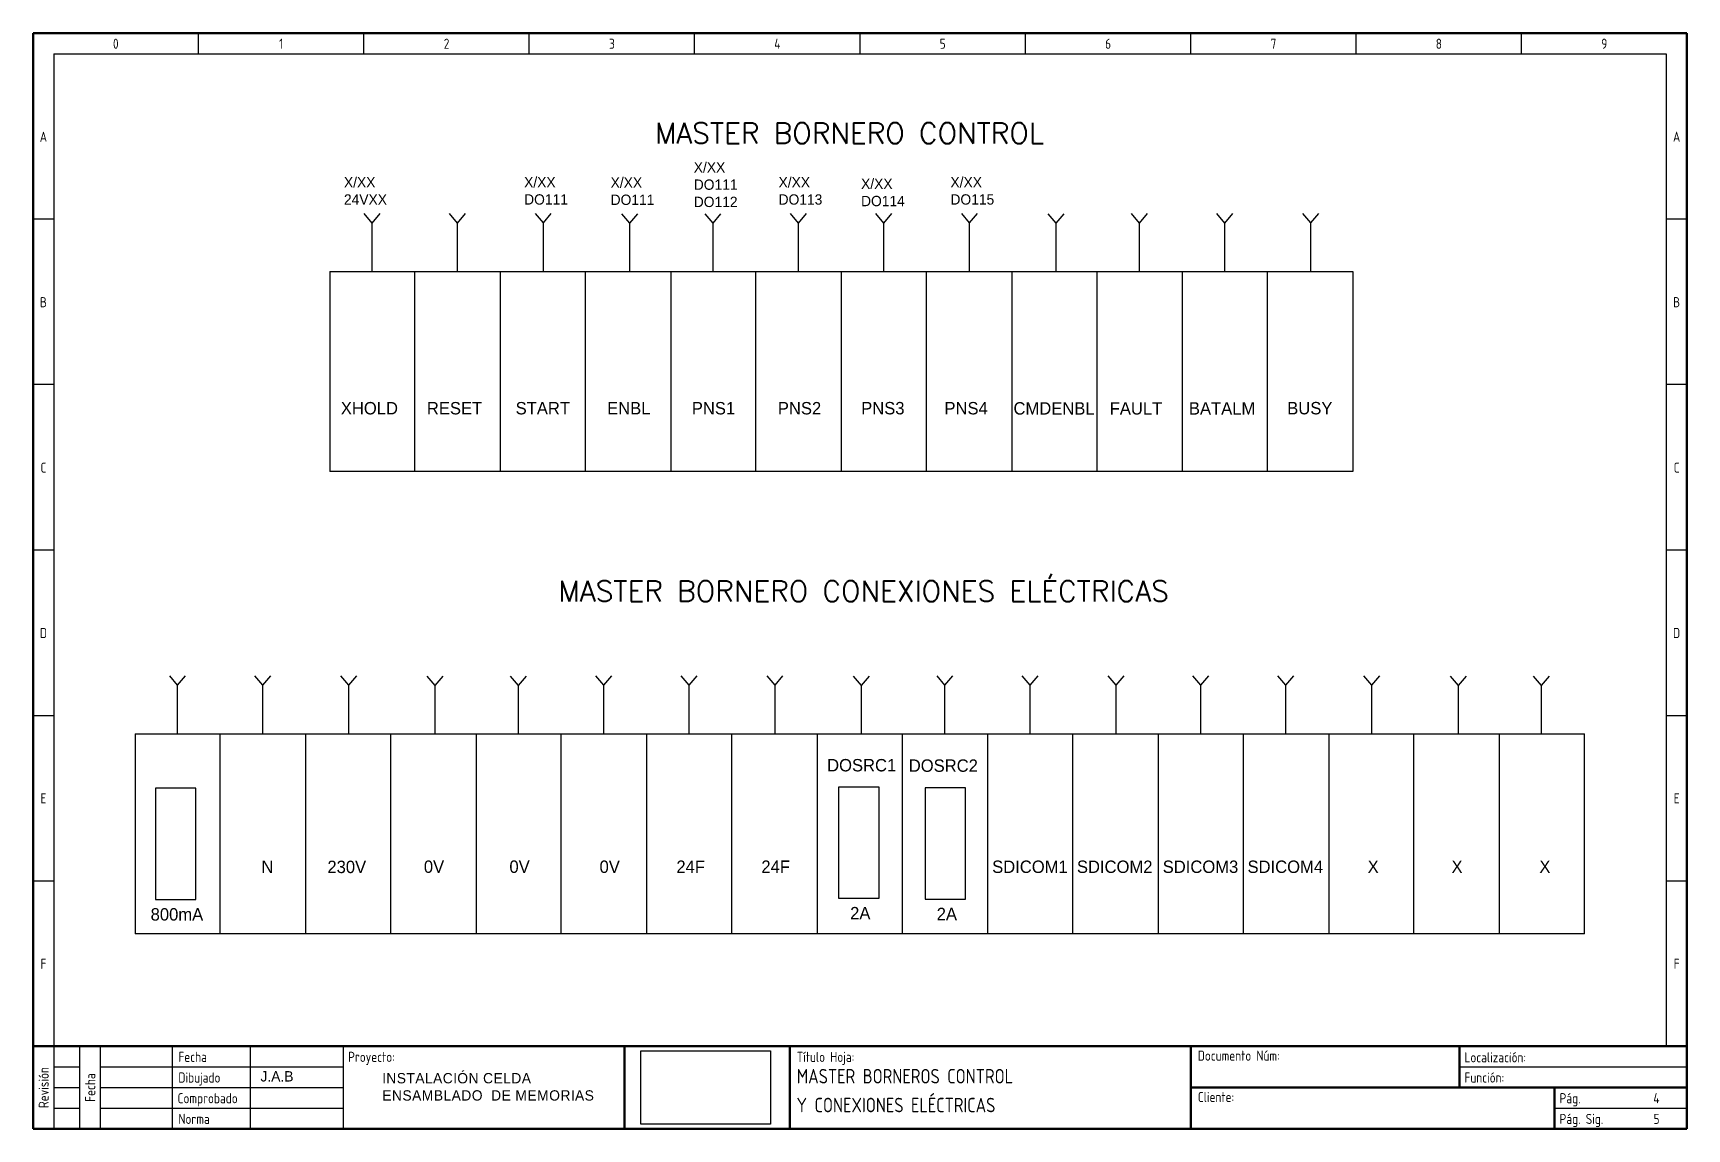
# Model space of a CAD drawing. Header units: millimetres. Extents: x 0 to 400, y 0 to 265.
import ezdxf
from ezdxf.enums import TextEntityAlignment as Align

# ---------------------------------------------------------------- set-up
doc = ezdxf.new("R2010")
doc.units = ezdxf.units.MM
doc.linetypes.add('Caddy_Solid', pattern=[0])
doc.layers.add('Caddy_1', color=7, linetype='Continuous', lineweight=25)
doc.styles.add('Caddy_Vectorfont1p', font='isocp___.ttf', dxfattribs={"width": 0.9})
doc.styles.add('LABEL', font='simplex.shx')
picture_1 = doc.add_image_def('image1.jpg', size_in_pixel=(592, 334))

# ---------------------------------------------------------------- blocks, each defined once
blk = doc.blocks.new('Blk3')
at = {"layer": 'Caddy_1', "linetype": 'Caddy_Solid', "lineweight": 50}
for p, q in [((10, 30), (410, 30)), ((153, 30), (153, 10)), ((193, 30), (193, 10)), ((290, 30), (290, 10)), ((355, 20), (355, 30)), ((290, 20), (410, 20)), ((378, 10), (378, 20)), ((410, 10), (10, 10))]:
    blk.add_line(p, q, dxfattribs=at)
at = {"layer": 'Caddy_1', "linetype": 'Caddy_Solid', "lineweight": 25}
for p, q in [((10, 30), (15, 30)), ((15, 30), (15, 10)), ((21.25, 30), (21.25, 10)), ((26.25, 30), (26.25, 10)), ((43.75, 10), (43.75, 30)), ((62.5, 30), (62.5, 10)), ((85, 30), (85, 10)), ((15, 25), (21.25, 25)), ((26.25, 25), (85, 25)), ((355, 25), (410, 25)), ((15, 20), (21.25, 20)), ((26.25, 20), (85, 20)), ((15, 15), (21.25, 15)), ((26.25, 15), (85, 15)), ((378, 15), (410, 15))]:
    blk.add_line(p, q, dxfattribs=at)
at = {"layer": 'Caddy_1', "lineweight": 25, "style": 'Caddy_Vectorfont1p', "width": 0.9}
for s, p in [('Fecha', (45.15, 26.2)), ('Proyecto:', (86.2, 26.2)), ('Título Hoja:', (194.7, 26.2)), ('Documento Núm:', (291.7, 26.5)), ('Localización:', (356.2, 26.1)), ('Dibujado', (45.15, 21.2)), ('Función:', (356.2, 21.2)), ('Comprobado', (44.94, 16.2)), ('Cliente:', (291.7, 16.5)), ('Pág.', (379.2, 16.2)), ('Norma', (45.15, 11.2)), ('Pág. Sig.', (379.2, 11.2))]:
    blk.add_text(s, height=2.45, dxfattribs=at).set_placement(p)
for s, p in [('Revisión', (13.8, 20)), ('Fecha', (25.05, 20))]:
    blk.add_text(s, height=2.45, rotation=90, dxfattribs=at).set_placement(p, align=Align.CENTER)
blk = doc.blocks.new('Blk4')
at = {"layer": 'Caddy_1', "linetype": 'Caddy_Solid', "lineweight": 50}
for p, q in [((10, 10), (10, 275)), ((10, 275), (410, 275)), ((410, 275), (410, 10))]:
    blk.add_line(p, q, dxfattribs=at)
at = {"layer": 'Caddy_1', "linetype": 'Caddy_Solid', "lineweight": 25}
for p, q in [((50, 270), (50, 275)), ((90, 270), (90, 275)), ((130, 270), (130, 275)), ((170, 270), (170, 275)), ((210, 270), (210, 275)), ((250, 270), (250, 275)), ((290, 270), (290, 275)), ((330, 270), (330, 275)), ((370, 270), (370, 275)), ((15, 270), (15, 30)), ((15, 270), (405, 270)), ((405, 270), (405, 30)), ((15, 230), (10, 230)), ((410, 230), (405, 230)), ((15, 190), (10, 190)), ((410, 190), (405, 190)), ((15, 150), (10, 150)), ((410, 150), (405, 150)), ((10, 110), (15, 110)), ((405, 110), (410, 110)), ((10, 70), (15, 70)), ((405, 70), (410, 70))]:
    blk.add_line(p, q, dxfattribs=at)
at = {"layer": 'Caddy_1', "lineweight": 25, "style": 'Caddy_Vectorfont1p', "width": 0.9}
for s, p in [('0', (30, 271.2)), ('1', (70, 271.2)), ('2', (110, 271.2)), ('3', (150, 271.2)), ('4', (190, 271.2)), ('5', (230, 271.2)), ('6', (270, 271.2)), ('7', (310, 271.2)), ('8', (350, 271.2)), ('9', (390, 271.2)), ('A', (12.5, 248.7)), ('A', (407.5, 248.7)), ('B', (12.5, 208.7)), ('B', (407.5, 208.7)), ('C', (12.5, 168.7)), ('C', (407.5, 168.7)), ('D', (12.5, 128.7)), ('D', (407.5, 128.7)), ('E', (12.5, 88.7)), ('E', (407.5, 88.7)), ('F', (12.5, 48.7)), ('F', (407.5, 48.7))]:
    blk.add_text(s, height=2.45, dxfattribs=at).set_placement(p, align=Align.CENTER)

msp = doc.modelspace()

# ---------------------------------------------------------------- linework, layer by layer
for p, q in [((82.02, 218.99), (80.09, 221.27)), ((82.02, 218.99), (83.95, 221.27)), ((102.61, 218.99), (100.68, 221.27)), ((102.61, 218.99), (104.54, 221.27)), ((123.4, 219.01), (121.47, 221.3)), ((123.4, 219.01), (125.32, 221.3)), ((144.32, 218.93), (142.39, 221.21)), ((144.32, 218.93), (146.25, 221.21)), ((164.43, 218.96), (162.5, 221.25)), ((164.43, 218.96), (166.35, 221.25)), ((185.13, 218.99), (183.2, 221.27)), ((185.13, 218.99), (187.05, 221.27)), ((205.72, 218.99), (203.79, 221.27)), ((205.72, 218.99), (207.64, 221.27)), ((226.5, 219.02), (224.58, 221.3)), ((226.5, 219.02), (228.43, 221.3)), ((247.43, 218.93), (245.5, 221.22)), ((247.43, 218.93), (249.35, 221.22)), ((267.61, 218.99), (265.68, 221.27)), ((267.61, 218.99), (269.54, 221.27)), ((288.2, 218.99), (286.27, 221.27)), ((288.2, 218.99), (290.13, 221.27)), ((308.99, 219.02), (307.06, 221.3)), ((308.99, 219.02), (310.92, 221.3)), ((82.02, 207.27), (82.02, 218.99)), ((102.61, 207.26), (102.61, 218.99)), ((123.4, 207.27), (123.4, 219.01)), ((144.32, 207.27), (144.32, 218.93)), ((164.43, 207.27), (164.43, 218.96)), ((185.13, 207.27), (185.13, 218.99)), ((205.72, 207.27), (205.72, 218.99)), ((226.5, 207.27), (226.5, 219.02)), ((247.43, 207.27), (247.43, 218.93)), ((267.61, 207.27), (267.61, 218.99)), ((288.2, 207.27), (288.2, 218.99)), ((308.99, 207.27), (308.99, 219.02)), ((71.71, 207.27), (319.16, 207.27)), ((71.71, 207.27), (71.71, 158.88)), ((71.71, 207.27), (92.33, 207.27)), ((92.33, 158.88), (92.33, 207.27)), ((112.95, 207.27), (112.95, 158.88)), ((133.57, 158.88), (133.57, 207.27)), ((154.19, 207.27), (154.19, 158.88)), ((174.81, 158.88), (174.81, 207.27)), ((174.81, 207.27), (195.44, 207.27)), ((195.44, 207.27), (195.44, 158.88)), ((216.06, 158.88), (216.06, 207.27)), ((236.68, 207.27), (236.68, 158.88)), ((257.3, 158.88), (257.3, 207.27)), ((257.3, 207.27), (277.92, 207.27)), ((277.92, 207.27), (277.92, 158.88)), ((298.54, 158.88), (298.54, 207.27)), ((319.16, 207.27), (319.16, 158.88)), ((319.16, 158.88), (71.71, 158.88)), ((34.94, 107.21), (33.02, 109.49)), ((34.94, 107.21), (36.87, 109.49)), ((55.53, 107.21), (53.61, 109.49)), ((55.53, 107.21), (57.46, 109.49)), ((76.32, 107.23), (74.39, 109.51)), ((76.32, 107.23), (78.25, 109.51)), ((97.24, 107.15), (95.32, 109.43)), ((97.24, 107.15), (99.17, 109.43)), ((117.35, 107.18), (115.42, 109.46)), ((117.35, 107.18), (119.28, 109.46)), ((138.05, 107.21), (136.12, 109.49)), ((138.05, 107.21), (139.98, 109.49)), ((158.64, 107.21), (156.71, 109.49)), ((158.64, 107.21), (160.57, 109.49)), ((179.43, 107.23), (177.5, 109.52)), ((179.43, 107.23), (181.35, 109.52)), ((200.35, 107.15), (198.42, 109.43)), ((200.35, 107.15), (202.28, 109.43)), ((220.53, 107.21), (218.61, 109.49)), ((220.53, 107.21), (222.46, 109.49)), ((241.12, 107.21), (239.2, 109.49)), ((241.12, 107.21), (243.05, 109.49)), ((261.91, 107.23), (259.98, 109.52)), ((261.91, 107.23), (263.84, 109.52)), ((282.4, 107.21), (280.47, 109.49)), ((282.4, 107.21), (284.33, 109.49)), ((302.99, 107.21), (301.06, 109.49)), ((302.99, 107.21), (304.92, 109.49)), ((323.78, 107.23), (321.85, 109.51)), ((323.78, 107.23), (325.7, 109.51)), ((344.7, 107.15), (342.77, 109.43)), ((344.7, 107.15), (346.63, 109.43)), ((364.8, 107.18), (362.88, 109.46)), ((364.8, 107.18), (366.73, 109.46)), ((34.94, 95.48), (34.94, 107.21)), ((55.53, 95.48), (55.53, 107.21)), ((76.32, 95.48), (76.32, 107.23)), ((97.24, 95.48), (97.24, 107.15)), ((117.35, 95.48), (117.35, 107.18)), ((138.05, 95.49), (138.05, 107.21)), ((158.64, 95.48), (158.64, 107.21)), ((179.43, 95.49), (179.43, 107.23)), ((200.35, 95.49), (200.35, 107.15)), ((220.53, 95.49), (220.53, 107.21)), ((241.12, 95.48), (241.12, 107.21)), ((261.91, 95.49), (261.91, 107.23)), ((282.4, 95.48), (282.4, 107.21)), ((302.99, 95.48), (302.99, 107.21)), ((323.78, 95.48), (323.78, 107.23)), ((344.7, 95.48), (344.7, 107.15)), ((364.8, 95.48), (364.8, 107.18)), ((24.63, 95.48), (375.19, 95.48)), ((24.63, 95.48), (24.63, 47.1)), ((24.63, 95.48), (272.09, 95.48)), ((24.63, 95.48), (45.25, 95.48)), ((45.25, 47.1), (45.25, 95.48)), ((65.87, 95.48), (65.87, 47.1)), ((86.5, 47.1), (86.5, 95.48)), ((107.12, 95.48), (107.12, 47.1)), ((127.74, 95.49), (148.36, 95.49)), ((127.74, 47.1), (127.74, 95.48)), ((148.36, 95.48), (148.36, 47.1)), ((168.98, 47.1), (168.98, 95.48)), ((189.6, 95.48), (189.6, 47.1)), ((210.22, 95.49), (230.84, 95.49)), ((210.22, 47.1), (210.22, 95.48)), ((230.84, 95.48), (230.84, 47.1)), ((251.47, 47.1), (251.47, 95.48)), ((272.09, 95.48), (272.09, 47.1)), ((272.09, 95.48), (292.71, 95.48)), ((292.71, 47.1), (292.71, 95.48)), ((313.33, 95.48), (313.33, 47.1)), ((333.95, 47.1), (333.95, 95.48)), ((354.57, 95.48), (354.57, 47.1)), ((375.19, 47.1), (375.19, 95.48)), ((375.19, 47.1), (24.63, 47.1))]:
    msp.add_line(p, q)
for points in [[(29.57, 82.3), (29.57, 55.41), (39.37, 55.41), (39.37, 82.3)], [(194.79, 82.59), (194.79, 55.7), (204.59, 55.7), (204.59, 82.59)], [(215.73, 82.38), (215.73, 55.49), (225.53, 55.49), (225.53, 82.38)]]:
    msp.add_lwpolyline(points, close=True)

# ---------------------------------------------------------------- block references
at = {"layer": 'Caddy_1'}
for name in ['Blk4', 'Blk3']:
    msp.add_blockref(name, (-10.02, -10.07), dxfattribs=at)

# ---------------------------------------------------------------- texts
at = {"linetype": 'Continuous', "char_height": 5, "attachment_point": 1, "style": 'LABEL'}
for s, insert, width in [('{MASTER BORNERO CONTROL}', (150.39, 243.21), 137.7306), ('{MASTER BORNERO CONEXIONES ELÉCTRICAS}', (127.03, 132.51), 186.275)]:
    msp.add_mtext(s, dxfattribs=dict(at, insert=insert, width=width))
at = {"attachment_point": 1}
for s, insert, char_height, width in [('{X/XX\\PDO111\\PDO112}', (159.77, 233.7), 2.5, 16.277), ('{X/XX\\P24VXX}', (75.16, 230.11), 2.5, 16.277), ('{X/XX\\PDO111}', (118.74, 230.12), 2.5, 16.277), ('{X/XX\\PDO111}', (139.66, 230.04), 2.5, 16.277), ('{X/XX\\PDO113}', (180.28, 230.11), 2.5, 14.2629), ('{X/XX\\PDO114}', (200.23, 229.74), 2.5, 14.2629), ('{X/XX\\PDO115}', (221.85, 230.12), 2.5, 16.277), ('{XHOLD}', (74.41, 175.72), 3, 31.5128), ('{RESET}', (95.22, 175.72), 3, 27.5766), ('{START}', (116.69, 175.72), 3, 22.3632), ('{ENBL}', (138.82, 175.72), 3, 17.06), ('{PNS1}', (159.3, 175.72), 3, 12.7318), ('{PNS2}', (180.11, 175.72), 3, 8.6652), ('{PNS3}', (200.26, 175.73), 3, 4.6673), ('{PNS4}', (220.4, 175.72), 3, 1.3941), ('{CMDENBL}', (237.1, 175.68), 3, 17.9328), ('{FAULT}', (260.37, 175.68), 3, 8.7033), ('{BATALM}', (279.53, 175.68), 3, 10.3727), ('{BUSY}', (303.31, 175.73), 3, 7.2575), ('{DOSRC1}', (192.02, 89.39), 3, 7.485), ('{DOSRC2}', (211.77, 89.29), 3, 11.8627), ('{N}', (55.18, 64.84), 3, 8.9732), ('{230V}', (71.16, 64.8), 3, 6.5834), ('{0V}', (94.49, 64.85), 3, 2.8494), ('{0V}', (115.19, 64.85), 3, 2.8494), ('{0V}', (136.99, 64.84), 3, 2.8494), ('{24F}', (155.57, 64.84), 3, 8.9729), ('{24F}', (176.12, 64.85), 3, 9.6663), ('{SDICOM1}', (231.94, 64.83), 3, 8.9732), ('{SDICOM2}', (252.44, 64.83), 3, 12.6042), ('{SDICOM3}', (273.19, 64.83), 3, 8.1053), ('{SDICOM4}', (293.7, 64.83), 3, 15.7501), ('{X}', (322.75, 64.83), 3, 2.8494), ('{X}', (343.04, 64.83), 3, 7.2575), ('{X}', (364.29, 64.84), 3, 7.2575), ('{800mA}', (28.41, 53.32), 3, 14.423), ('{2A}', (197.59, 53.61), 3, 14.423), ('{2A}', (218.53, 53.41), 3, 14.423), ('{\\C5;J.A.B}', (54.97, 13.9), 2.5, 20.0109), ('{\\C5;\\T1.05;INSTALACIÓN CELDA ENSAMBLADO  DE MEMORIAS}', (84.43, 13.45), 2.5, 51.3134)]:
    msp.add_mtext(s, dxfattribs=dict(at, insert=insert, char_height=char_height, width=width))
at = {"layer": 'Caddy_1', "color": 5, "lineweight": 25, "true_color": 0x0000ff, "style": 'Caddy_Vectorfont1p', "width": 0.9}
for s, p in [('MASTER BORNEROS CONTROL', (184.68, 10.93, -1)), ('Y CONEXIONES ELÉCTRICAS', (184.63, 3.96, -1))]:
    msp.add_text(s, height=3.5, dxfattribs=at).set_placement(p)
for s, p in [('4', (393.35, 6.13, -1)), ('5', (393.35, 1.13, -1))]:
    msp.add_text(s, height=2.45, dxfattribs=at).set_placement(p, align=Align.RIGHT)

# ---------------------------------------------------------------- pictures from other files: only their frames are drawn
image = msp.add_image(picture_1, insert=(146.94, 1.12), size_in_units=(31.36, 17.69))

doc.saveas('drawing.dxf')
